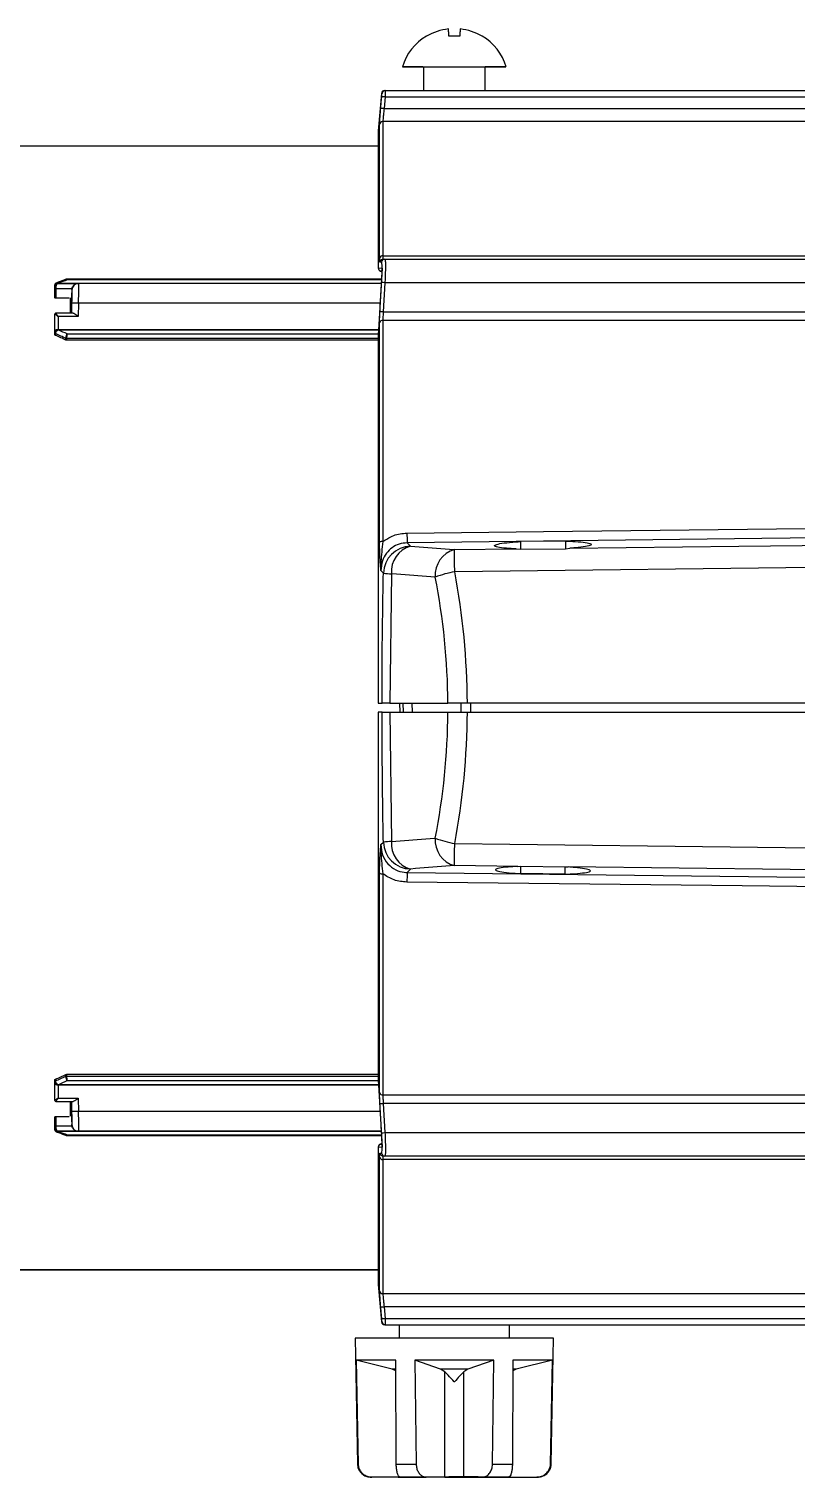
# Model space of a CAD drawing. Extents: x 8 to 113, y 1 to 87.
# Drawn here: x 71.72 to 75.2, y 33.33 to 39.9 of the extents above; entities that cross this region are included whole.
import ezdxf

# ---------------------------------------------------------------- set-up
doc = ezdxf.new("R2010")
doc.units = 0
doc.header["$MEASUREMENT"] = 0
doc.layers.add('OBJECT', color=7, linetype='CONTINUOUS')

msp = doc.modelspace()

# ---------------------------------------------------------------- linework, layer by layer
at = {"layer": 'OBJECT'}
for p, q in [((73.5129, 39.7247), (73.5129, 39.6177)), ((73.7939, 39.6177), (73.7939, 39.7247)), ((73.34, 39.6177), (77.7649, 39.6177)), ((73.3224, 39.6041), (73.3075, 39.434)), ((73.339, 39.5885), (73.3344, 39.5356)), ((73.339, 39.5885), (77.6377, 39.5885)), ((73.3344, 39.5356), (77.548, 39.5356)), ((73.3074, 39.4327), (73.3074, 38.8287)), ((73.3075, 39.434), (73.3075, 38.8297)), ((73.314, 38.8574), (73.314, 39.4628)), ((73.329, 39.4763), (73.329, 38.8677)), ((77.548, 39.4763), (73.329, 39.4763)), ((70.7354, 39.3671), (73.3074, 39.3671)), ((73.329, 38.8677), (77.248, 38.8677)), ((73.3307, 38.8527), (73.3381, 38.8527)), ((73.3381, 38.8527), (77.393, 38.8527)), ((73.3224, 38.7622), (71.8938, 38.7622)), ((73.3253, 38.8121), (73.3088, 38.5296)), ((73.3089, 38.8126), (73.3253, 38.8121)), ((73.3169, 38.7983), (73.3243, 38.7946)), ((73.3245, 38.7981), (73.3169, 38.7983)), ((71.8395, 38.7359), (71.8395, 38.7353)), ((71.8395, 38.7275), (71.8395, 38.7353)), ((71.8395, 38.7211), (71.8395, 38.7275)), ((71.8395, 38.6784), (71.8395, 38.7211)), ((71.8445, 38.7276), (71.8445, 38.7179)), ((71.9166, 38.7179), (71.8445, 38.7179)), ((71.8445, 38.7179), (71.8445, 38.675)), ((71.8545, 38.7425), (71.9452, 38.7425)), ((71.8547, 38.7435), (71.8571, 38.7437)), ((71.8571, 38.7425), (71.8571, 38.7437)), ((71.8571, 38.7437), (73.3213, 38.7437)), ((73.3222, 38.7585), (71.8955, 38.7585)), ((71.9161, 38.7133), (71.9115, 38.6125)), ((71.9174, 38.7133), (71.9161, 38.7133)), ((71.946, 38.7426), (71.9445, 38.7425)), ((71.9474, 38.7426), (71.946, 38.7426)), ((73.3212, 38.7426), (71.9474, 38.7426)), ((73.3383, 38.7456), (73.3306, 38.6132)), ((77.397, 38.7456), (73.3383, 38.7456)), ((71.9046, 38.675), (71.8445, 38.675)), ((71.9162, 38.6077), (71.9174, 38.6534)), ((71.9474, 38.6527), (71.9459, 38.5927)), ((73.316, 38.6527), (71.9474, 38.6527)), ((71.8395, 38.5258), (71.8395, 38.6027)), ((71.9204, 38.6077), (71.8445, 38.6077)), ((71.9459, 38.5927), (71.8545, 38.5927)), ((71.8545, 38.5927), (71.8545, 38.5334)), ((73.314, 37.5676), (73.314, 38.5651)), ((73.329, 38.574), (73.329, 37.5714)), ((77.248, 38.574), (73.329, 38.574)), ((73.3306, 38.6132), (77.248, 38.6132)), ((71.8395, 38.5169), (71.8395, 38.5258)), ((71.8395, 38.5169), (71.8395, 38.5175)), ((71.8395, 38.5098), (71.8395, 38.5169)), ((71.842, 38.5142), (71.842, 38.5139)), ((71.842, 38.5139), (71.842, 38.5066)), ((71.8526, 38.5334), (71.8545, 38.5334)), ((71.8545, 38.5334), (71.8571, 38.5334)), ((71.8571, 38.5301), (71.8547, 38.5303)), ((71.8571, 38.5334), (71.8571, 38.5301)), ((71.8571, 38.5334), (73.3091, 38.5334)), ((73.3089, 38.5301), (71.8571, 38.5301)), ((71.8955, 38.5134), (73.3081, 38.5134)), ((71.8903, 38.4933), (71.8903, 38.4934)), ((71.8903, 38.4856), (71.8903, 38.4933)), ((71.8928, 38.4929), (71.8928, 38.4928)), ((73.3076, 38.4929), (71.8928, 38.4929)), ((71.8928, 38.4928), (71.8928, 38.485)), ((73.3097, 38.485), (71.8928, 38.485)), ((73.3074, 38.4843), (73.3074, 36.8379)), ((73.3075, 38.4851), (73.3075, 36.8377)), ((73.4391, 37.5656), (73.4544, 37.5497)), ((73.6537, 37.5346), (73.9347, 37.5379)), ((73.9347, 37.5379), (73.9544, 37.5365)), ((74.158, 37.5735), (73.9541, 37.5711)), ((73.9541, 37.5711), (73.9544, 37.5365)), ((73.9544, 37.5365), (74.1577, 37.5388)), ((74.158, 37.5735), (74.1577, 37.5388)), ((74.1577, 37.5388), (74.1784, 37.5407)), ((73.3313, 37.4275), (73.3202, 37.4392)), ((73.3675, 37.4252), (73.3612, 36.8377)), ((73.3074, 36.7978), (73.3074, 35.1512)), ((73.3075, 36.8377), (73.3251, 36.8377)), ((73.3075, 36.7977), (73.3075, 35.1503)), ((73.3251, 36.7977), (73.3075, 36.7977)), ((73.3612, 36.8377), (73.6244, 36.8377)), ((73.3612, 36.7977), (73.3675, 36.2102)), ((73.3612, 36.7977), (73.6244, 36.7977)), ((73.408, 36.7977), (73.4064, 36.8377)), ((73.4224, 36.7977), (73.421, 36.8377)), ((73.463, 36.7977), (73.4621, 36.8377)), ((73.6852, 36.7977), (73.6843, 36.8377)), ((78.3967, 36.8377), (73.7128, 36.8377)), ((73.7128, 36.7977), (78.3967, 36.7977)), ((73.7281, 36.7977), (73.7281, 36.8377)), ((73.3202, 36.1963), (73.3313, 36.2079)), ((73.314, 35.0703), (73.314, 36.0678)), ((73.4544, 36.0857), (73.4391, 36.0698)), ((73.9421, 36.0975), (73.6537, 36.1009)), ((73.9421, 36.0975), (73.9554, 36.0983)), ((73.9551, 36.0646), (73.9554, 36.0983)), ((73.9554, 36.0983), (74.1567, 36.096)), ((74.1567, 36.096), (74.171, 36.0948)), ((74.157, 36.0623), (74.1567, 36.096)), ((73.329, 36.064), (73.329, 35.0614)), ((74.157, 36.0623), (73.9551, 36.0646)), ((71.8903, 35.1455), (71.8903, 35.1532)), ((71.8928, 35.1537), (71.8928, 35.146)), ((73.3074, 35.1537), (71.8928, 35.1537)), ((71.8395, 35.1218), (71.8395, 35.1289)), ((71.8395, 35.1213), (71.8395, 35.1218)), ((71.8395, 35.1129), (71.8395, 35.1218)), ((71.8395, 35.036), (71.8395, 35.1129)), ((71.842, 35.1321), (71.842, 35.1249)), ((71.842, 35.1249), (71.842, 35.1245)), ((71.8545, 35.1054), (71.8526, 35.1054)), ((71.8545, 35.1054), (71.8545, 35.0461)), ((71.8571, 35.1053), (71.8545, 35.1054)), ((71.8547, 35.1085), (71.8571, 35.1087)), ((71.8571, 35.1053), (71.8571, 35.1087)), ((71.8571, 35.1087), (73.3087, 35.1087)), ((73.3089, 35.1053), (71.8571, 35.1053)), ((71.8903, 35.1454), (71.8903, 35.1455)), ((71.8928, 35.146), (71.8928, 35.1459)), ((71.8928, 35.1459), (73.3076, 35.1459)), ((73.308, 35.1254), (71.8955, 35.1254)), ((73.3088, 35.1058), (73.3253, 34.8233)), ((71.8445, 35.031), (71.9203, 35.031)), ((71.8545, 35.0461), (71.9459, 35.0461)), ((71.9115, 35.0258), (71.9161, 34.9251)), ((71.9174, 34.9853), (71.9162, 35.031)), ((71.9459, 35.0461), (71.9474, 34.9861)), ((73.329, 35.0614), (77.248, 35.0614)), ((77.248, 35.0222), (73.3306, 35.0222)), ((73.3306, 35.0222), (73.3383, 34.8898)), ((71.8395, 34.9173), (71.8395, 34.9599)), ((71.8445, 34.9634), (71.8445, 34.9205)), ((71.8445, 34.9634), (71.9046, 34.9634)), ((73.3158, 34.9861), (71.9474, 34.9861)), ((71.8395, 34.9109), (71.8395, 34.9173)), ((71.8395, 34.9108), (71.8395, 34.9109)), ((71.8395, 34.9029), (71.8395, 34.9108)), ((71.8395, 34.9029), (71.8395, 34.9024)), ((71.8395, 34.9022), (71.8395, 34.9024)), ((71.8445, 34.9205), (71.8445, 34.9109)), ((71.8445, 34.9205), (71.9166, 34.9205)), ((71.8526, 34.8959), (71.8545, 34.8958)), ((71.9459, 34.8959), (71.8545, 34.8959)), ((71.8545, 34.8959), (71.8545, 34.8958)), ((71.8545, 34.8958), (71.8571, 34.8958)), ((71.8571, 34.8945), (71.8547, 34.8947)), ((71.8571, 34.8958), (71.8571, 34.8945)), ((71.8571, 34.8958), (73.3211, 34.8958)), ((73.3211, 34.8945), (71.8571, 34.8945)), ((71.9161, 34.9251), (71.9174, 34.9252)), ((71.9474, 34.8959), (71.9459, 34.8959)), ((73.3211, 34.8959), (71.9474, 34.8959)), ((73.3383, 34.8898), (77.397, 34.8898)), ((71.8938, 34.8761), (73.3222, 34.8761)), ((71.8955, 34.8798), (73.322, 34.8798)), ((73.3253, 34.8233), (73.3089, 34.8229)), ((73.3243, 34.8408), (73.3169, 34.8372)), ((73.3074, 34.8068), (73.3074, 34.2027)), ((73.3075, 34.8058), (73.3075, 34.2014)), ((73.314, 34.1726), (73.314, 34.7781)), ((77.248, 34.7677), (73.329, 34.7677)), ((73.329, 34.7677), (73.329, 34.1592)), ((73.3381, 34.7827), (73.3307, 34.7827)), ((77.393, 34.7827), (73.3381, 34.7827)), ((73.3074, 34.2673), (70.7354, 34.2673)), ((70.7354, 34.2672), (73.3074, 34.2672)), ((73.3075, 34.2014), (73.3224, 34.0313)), ((73.329, 34.1592), (77.548, 34.1592)), ((77.548, 34.0999), (73.3344, 34.0999)), ((73.3344, 34.0999), (73.339, 34.0469)), ((73.339, 34.0469), (77.6377, 34.0469)), ((73.34, 34.0177), (77.7649, 34.0177)), ((73.4034, 34.0173), (73.4034, 33.9573)), ((73.5284, 34.0177), (73.5284, 34.0173)), ((73.7784, 34.0173), (73.7784, 34.0177)), ((73.9034, 33.9573), (73.9034, 34.0173)), ((73.2034, 33.9573), (73.2133, 33.3862)), ((74.0934, 33.3862), (74.1034, 33.9573)), ((73.2079, 33.8573), (73.2164, 33.3862)), ((73.3719, 33.8164), (73.2079, 33.8573)), ((73.3898, 33.3863), (73.3873, 33.8573)), ((73.4739, 33.8573), (73.48, 33.3863)), ((73.5913, 33.8165), (73.4739, 33.8573)), ((73.8328, 33.8573), (73.7154, 33.8165)), ((73.8267, 33.3863), (73.8328, 33.8573)), ((73.9194, 33.8573), (73.917, 33.3863)), ((74.0988, 33.8573), (73.9194, 33.8573)), ((74.0988, 33.8573), (73.9349, 33.8164)), ((74.0903, 33.3862), (74.0988, 33.8573)), ((73.3876, 33.8094), (73.3719, 33.8164)), ((73.6102, 33.8047), (73.5913, 33.8165)), ((73.6102, 33.3273), (73.6102, 33.8047)), ((73.7154, 33.8165), (73.6965, 33.8047)), ((73.6965, 33.3273), (73.6965, 33.8047)), ((73.9349, 33.8164), (73.9192, 33.8094)), ((73.3983, 33.3273), (73.2794, 33.3273)), ((73.3983, 33.3272), (73.2794, 33.3272)), ((73.4414, 33.3273), (73.4077, 33.3273)), ((73.4414, 33.3272), (73.4077, 33.3272)), ((73.4414, 33.3272), (73.4414, 33.3272)), ((73.6102, 33.3273), (73.5251, 33.3273)), ((73.6102, 33.3272), (73.5251, 33.3272)), ((73.5484, 33.3273), (73.5484, 33.3273)), ((73.6965, 33.3273), (73.7816, 33.3273)), ((73.6965, 33.3272), (73.7816, 33.3272)), ((73.7584, 33.3273), (73.7584, 33.3273)), ((73.8653, 33.3273), (73.8991, 33.3273)), ((73.8653, 33.3272), (73.8991, 33.3272)), ((73.8653, 33.3272), (73.8653, 33.3272)), ((73.9085, 33.3273), (74.0273, 33.3273)), ((73.9085, 33.3272), (74.0273, 33.3272))]:
    msp.add_line(p, q, dxfattribs=at)
at = {"layer": 'OBJECT', "flags": 128}
for points in [[(73.629, 39.8638), (73.6286, 39.8702), (73.6281, 39.876), (73.6278, 39.8811), (73.6274, 39.8856), (73.6271, 39.8894), (73.6269, 39.8925), (73.6267, 39.895), (73.6266, 39.8968)], [(73.6802, 39.8968), (73.68, 39.895), (73.6798, 39.8925), (73.6796, 39.8894), (73.6793, 39.8856), (73.679, 39.8811), (73.6786, 39.876), (73.6782, 39.8702), (73.6777, 39.8638)], [(73.4174, 39.7247), (73.4248, 39.7247), (73.4466, 39.7247), (73.4813, 39.7247), (73.5269, 39.7247), (73.5804, 39.7247), (73.6386, 39.7247), (73.6976, 39.7247), (73.7539, 39.7247), (73.8038, 39.7247), (73.8443, 39.7247), (73.8728, 39.7247), (73.8875, 39.7247), (73.8875, 39.7247), (73.8728, 39.7247), (73.8443, 39.7247), (73.8038, 39.7246), (73.7939, 39.7246)], [(73.5105, 39.7246), (73.4813, 39.7247), (73.4466, 39.7247), (73.4248, 39.7247), (73.4174, 39.7247)], [(73.5129, 39.7247), (73.5134, 39.7247), (73.5247, 39.7247), (73.55, 39.7247), (73.5865, 39.7247), (73.6302, 39.7247), (73.6765, 39.7247), (73.7202, 39.7247), (73.7567, 39.7247), (73.782, 39.7247), (73.7934, 39.7247), (73.7939, 39.7247)], [(73.5284, 39.7247), (73.5359, 39.7247), (73.5576, 39.7247), (73.5909, 39.7247), (73.6317, 39.7247), (73.6751, 39.7247), (73.7159, 39.7247), (73.7491, 39.7247), (73.7708, 39.7247), (73.7784, 39.7247), (73.7784, 39.7247)], [(73.3195, 39.5365), (73.322, 39.5663), (73.324, 39.5894)], [(71.8445, 38.7179), (71.8435, 38.718), (71.8426, 38.7182), (71.8417, 38.7184), (71.841, 38.7188), (71.8404, 38.7193), (71.8399, 38.7199), (71.8396, 38.7205), (71.8395, 38.7211)], [(71.8545, 38.5334), (71.8545, 38.5329), (71.8546, 38.5325), (71.8546, 38.5321), (71.8546, 38.5317), (71.8546, 38.5313), (71.8547, 38.531), (71.8547, 38.5306), (71.8547, 38.5303)], [(73.4384, 37.6092), (73.5624, 37.6107), (74.0583, 37.6164), (76.0422, 37.6392), (77.548, 37.6565)], [(77.5487, 37.6139), (76.3399, 37.5997), (75.0489, 37.5845), (73.4391, 37.5656)], [(74.1784, 37.5407), (74.9447, 37.5496), (76.2357, 37.5646), (77.4207, 37.5784)], [(73.4544, 37.5497), (73.6309, 37.5363), (73.6537, 37.5346)], [(78.3967, 37.4916), (78.1633, 37.4888), (77.1634, 37.4767), (73.6552, 37.4342)], [(73.5668, 37.4101), (73.3902, 37.4235), (73.3675, 37.4252)], [(73.3675, 36.2102), (73.544, 36.2236), (73.5668, 36.2254)], [(73.6552, 36.2013), (73.9051, 36.1982), (74.9051, 36.1861), (78.3967, 36.1438)], [(73.4391, 36.0698), (74.7301, 36.0547), (76.021, 36.0395), (77.5487, 36.0215)], [(73.6537, 36.1009), (73.4772, 36.0874), (73.4544, 36.0857)], [(77.4274, 36.0569), (76.9736, 36.0622), (75.6826, 36.0772), (74.171, 36.0948)], [(77.548, 35.979), (77.4406, 35.9802), (76.9446, 35.9859), (74.9608, 36.0087), (73.4384, 36.0262)], [(71.8545, 35.1054), (71.8545, 35.1058), (71.8546, 35.1062), (71.8546, 35.1066), (71.8546, 35.107), (71.8546, 35.1074), (71.8547, 35.1078), (71.8547, 35.1082), (71.8547, 35.1085)], [(71.8395, 34.9173), (71.8396, 34.9179), (71.8399, 34.9185), (71.8404, 34.9191), (71.841, 34.9196), (71.8417, 34.92), (71.8426, 34.9203), (71.8435, 34.9205), (71.8445, 34.9205)], [(73.324, 34.046), (73.3214, 34.0759), (73.3195, 34.099)], [(73.4034, 34.0173), (73.4063, 34.0173), (73.4226, 34.0173)], [(73.4226, 34.0173), (73.4524, 34.0173), (73.4938, 34.0173), (73.5445, 34.0173), (73.6015, 34.0173), (73.6616, 34.0173), (73.7211, 34.0173), (73.7767, 34.0173), (73.8252, 34.0173), (73.8637, 34.0173), (73.8899, 34.0173), (73.9024, 34.0173), (73.9034, 34.0173)], [(74.1034, 33.9573), (74.1016, 33.9573), (74.0872, 33.9573), (74.0588, 33.9573), (74.0174, 33.9573), (73.9643, 33.9573), (73.9013, 33.9573), (73.8302, 33.9573), (73.7535, 33.9573), (73.6736, 33.9573), (73.593, 33.9573), (73.5143, 33.9573), (73.4401, 33.9573), (73.3728, 33.9573), (73.3145, 33.9573), (73.2671, 33.9573), (73.2321, 33.9573), (73.2106, 33.9573), (73.2034, 33.9573), (73.2034, 33.9573)], [(73.3873, 33.8573), (73.3517, 33.8573), (73.3192, 33.8573), (73.2903, 33.8573), (73.2652, 33.8573), (73.2442, 33.8573), (73.2275, 33.8573), (73.2154, 33.8573), (73.2079, 33.8573)], [(73.8328, 33.8573), (73.7896, 33.8573), (73.745, 33.8573), (73.6994, 33.8573), (73.6534, 33.8573), (73.6073, 33.8573), (73.5617, 33.8573), (73.5171, 33.8573), (73.4739, 33.8573)], [(73.3839, 33.8164), (73.383, 33.8164), (73.377, 33.8164), (73.3719, 33.8164)], [(73.7154, 33.8165), (73.7001, 33.8165), (73.6846, 33.8165), (73.669, 33.8165), (73.6534, 33.8165), (73.6377, 33.8165), (73.6222, 33.8165), (73.6067, 33.8165), (73.5913, 33.8165)], [(73.9349, 33.8164), (73.9297, 33.8164), (73.9237, 33.8164), (73.9233, 33.8164)], [(73.2133, 33.3862), (73.2133, 33.3862), (73.2135, 33.3862), (73.2141, 33.3862), (73.2151, 33.3862), (73.2164, 33.3862)], [(73.3898, 33.3863), (73.4003, 33.3863), (73.4111, 33.3863), (73.4221, 33.3863), (73.4334, 33.3863), (73.4448, 33.3863), (73.4564, 33.3863), (73.4681, 33.3863), (73.48, 33.3863)], [(73.8267, 33.3863), (73.8386, 33.3863), (73.8504, 33.3863), (73.862, 33.3863), (73.8734, 33.3863), (73.8846, 33.3863), (73.8956, 33.3863), (73.9064, 33.3863), (73.917, 33.3863)], [(74.0903, 33.3862), (74.0917, 33.3862), (74.0926, 33.3862), (74.0932, 33.3862), (74.0934, 33.3862), (74.0934, 33.3862)], [(73.2733, 33.3273), (73.2733, 33.3273), (73.2737, 33.3273), (73.2749, 33.3272), (73.2768, 33.3272), (73.2794, 33.3272)], [(73.3983, 33.3273), (73.4096, 33.3273), (73.4198, 33.3273), (73.4287, 33.3273), (73.4357, 33.3273), (73.4406, 33.3273), (73.4433, 33.3273), (73.4436, 33.3273), (73.4414, 33.3273)], [(73.4414, 33.3272), (73.4436, 33.3272), (73.4433, 33.3272), (73.4406, 33.3272), (73.4357, 33.3272), (73.4287, 33.3272), (73.4198, 33.3272), (73.4096, 33.3272), (73.3983, 33.3272)], [(73.5251, 33.3273), (73.5092, 33.3273), (73.4936, 33.3273), (73.4783, 33.3273), (73.4634, 33.3273), (73.4488, 33.3273), (73.4346, 33.3273), (73.4209, 33.3273), (73.4077, 33.3273)], [(73.4077, 33.3272), (73.4209, 33.3272), (73.4346, 33.3272), (73.4488, 33.3272), (73.4634, 33.3272), (73.4783, 33.3272), (73.4936, 33.3272), (73.5092, 33.3272), (73.5251, 33.3272)], [(73.6102, 33.3273), (73.6194, 33.3273), (73.6299, 33.3273), (73.6414, 33.3273), (73.6534, 33.3273), (73.6653, 33.3273), (73.6768, 33.3273), (73.6874, 33.3273), (73.6965, 33.3273)], [(73.6965, 33.3272), (73.6874, 33.3272), (73.6768, 33.3272), (73.6653, 33.3272), (73.6534, 33.3272), (73.6414, 33.3272), (73.6299, 33.3272), (73.6194, 33.3272), (73.6102, 33.3272)], [(73.8991, 33.3273), (73.8858, 33.3273), (73.8721, 33.3273), (73.858, 33.3273), (73.8434, 33.3273), (73.8284, 33.3273), (73.8131, 33.3273), (73.7975, 33.3273), (73.7816, 33.3273)], [(73.7816, 33.3272), (73.7975, 33.3272), (73.8131, 33.3272), (73.8284, 33.3272), (73.8434, 33.3272), (73.858, 33.3272), (73.8721, 33.3272), (73.8858, 33.3272), (73.8991, 33.3272)], [(73.8653, 33.3273), (73.8632, 33.3273), (73.8635, 33.3273), (73.8661, 33.3273), (73.871, 33.3273), (73.8781, 33.3273), (73.8869, 33.3273), (73.8972, 33.3273), (73.9085, 33.3273)], [(73.9085, 33.3272), (73.8972, 33.3272), (73.8869, 33.3272), (73.8781, 33.3272), (73.871, 33.3272), (73.8661, 33.3272), (73.8635, 33.3272), (73.8632, 33.3272), (73.8653, 33.3272)], [(74.0273, 33.3272), (74.03, 33.3272), (74.0319, 33.3272), (74.033, 33.3273), (74.0334, 33.3273), (74.0334, 33.3273)]]:
    msp.add_lwpolyline(points, dxfattribs=at)
at = {"layer": 'OBJECT'}
for centre, radius, start, end in [((73.6533, 39.6513), 0.2469, 96.21702, 120.60321), ((73.6534, 39.6513), 0.2469, 59.39644, 83.78334), ((73.6534, 39.653), 0.2466, 120.85713, 163.11575), ((73.0812, 39.518), 0.5647, 37.76, 37.88261), ((73.6534, 39.5556), 0.3092, 85.48828, 94.51172), ((74.033, 39.6673), 0.321, 142.04886, 142.26459), ((73.6534, 39.653), 0.2466, 16.88425, 59.14287), ((73.3373, 39.6027), 0.015, 90, 174.25644), ((73.34, 39.6027), 0.015, 90.00097, 175.05984), ((73.3226, 39.4413), 0.1481, 83.66058, 89.45342), ((73.318, 39.3882), 0.1483, 83.66625, 89.45336), ((73.3224, 39.4327), 0.015, 175, 180), ((73.3289, 39.4614), 0.0149, 89.56409, 174.44786), ((73.3276, 38.8538), 0.014, 84.21046, 165.34613), ((73.3307, 38.8377), 0.015, 90.04326, 176.32778), ((73.3382, 38.8377), 0.015, 90.04775, 176.44455), ((73.3239, 38.8116), 0.015, 176.19334, 242.5838), ((71.8433, 37.6173), 1.1102, 89.93487, 90.19287), ((71.8547, 38.7408), 0.0044, 133.30223, 144.62113), ((71.8533, 38.7372), 0.00614, 95.11852, 99.89718), ((71.8489, 38.7438), 0.00584, 347.93944, 357.89282), ((71.9474, 38.7126), 0.03, 92.66587, 178.59508), ((73.3202, 38.4985), 0.2478, 85.81894, 89.278), ((71.7683, 31.6931), 6.962, 88.5259, 88.77271), ((71.8445, 38.6027), 0.005, 90.00163, 180.00509), ((73.3271, 38.5602), 0.0139, 82.07833, 159.42282), ((73.3131, 38.3654), 0.2484, 85.95717, 89.40699), ((71.8433, 38.5178), 0.00379, 185.18229, 250.19611), ((71.8431, 38.5173), 0.00354, 185.40373, 253.11999), ((71.8391, 38.5201), 0.0156, 36.02571, 39.455), ((71.8525, 38.5219), 0.00847, 88.7148, 92.14628), ((71.8929, 38.4996), 0.00672, 247.6376, 269.51754), ((71.8928, 38.4995), 0.00666, 248.27695, 270.28733), ((76.842, 37.6426), 3.4038, 180.56135, 181.29568), ((73.3259, 37.5522), 0.0194, 80.95154, 127.69502), ((73.4569, 37.4241), 0.1256, 91.12954, 178.45803), ((73.4872, 37.4342), 0.1201, 105.85118, 184.28705), ((73.6865, 37.419), 0.1201, 105.85118, 184.28705), ((60.9261, 37.3037), 12.7297, 0.5872, 1.03914), ((73.3745, 37.8209), 0.3957, 263.73646, 268.98069), ((73.7462, 36.9266), 0.5157, 100.16612, 110.35886), ((70.5544, 36.8177), 3.07, 0.37327, 11.12472), ((70.5544, 36.8177), 3.07, 348.87528, 359.62673), ((73.3745, 35.8142), 0.396, 91.02136, 96.26148), ((73.4569, 36.2113), 0.1256, 181.54191, 268.87051), ((73.4872, 36.2012), 0.1201, 175.71265, 254.14911), ((73.6865, 36.2164), 0.1201, 175.71296, 254.14881), ((73.7462, 36.7089), 0.5157, 249.64144, 259.83359), ((60.9269, 36.3317), 12.7289, 358.96085, 359.41281), ((73.3259, 36.0832), 0.0194, 232.30348, 279.05207), ((76.8423, 35.9929), 3.4041, 178.70436, 179.43863), ((71.8431, 35.1215), 0.00355, 106.96023, 174.64512), ((71.8433, 35.1209), 0.0038, 109.87885, 174.85347), ((71.8389, 35.1188), 0.0158, 320.62694, 324.00274), ((71.8525, 35.1159), 0.00759, 267.68678, 271.51838), ((71.8928, 35.1393), 0.00664, 89.68492, 111.78974), ((71.8929, 35.1392), 0.00671, 90.48615, 112.39747), ((71.8445, 35.036), 0.005, 179.99822, 269.99506), ((73.3271, 35.0752), 0.0139, 200.57718, 277.92167), ((73.313, 35.2715), 0.2499, 270.60338, 274.03246), ((72.1097, 28.1127), 6.8753, 91.35345, 91.60339), ((71.8433, 33.8022), 1.1087, 89.93805, 90.19642), ((71.8547, 34.8975), 0.00444, 215.35827, 226.59136), ((71.8533, 34.9012), 0.00629, 260.15863, 264.82567), ((71.852, 34.8949), 0.0027, 357.31001, 20.64482), ((71.9474, 34.9259), 0.03, 181.40633, 269.98822), ((73.3202, 35.1376), 0.2484, 270.72546, 274.17535), ((73.3239, 34.8239), 0.015, 117.41561, 183.80624), ((73.3276, 34.7816), 0.014, 194.65355, 275.78835), ((73.3307, 34.7977), 0.015, 183.67433, 269.95404), ((73.3382, 34.7977), 0.015, 183.55637, 269.95013), ((73.3224, 34.2027), 0.015, 180, 185), ((73.3289, 34.1741), 0.0149, 185.55238, 270.43319), ((73.318, 34.2473), 0.1483, 270.54722, 276.33206), ((73.3373, 34.0327), 0.015, 185.52986, 270), ((73.3226, 34.1945), 0.1485, 270.5523, 276.33146), ((73.34, 34.0327), 0.015, 184.94103, 269.99755), ((73.2787, 31.9385), 1.3888, 89.96778, 90.21952), ((73.7004, -70.4857), 103.8131, 89.945942, 90.105996), ((73.69, -45.0217), 78.3491, 89.950004, 90.102268), ((74.0281, 31.9378), 1.3895, 89.78054, 90.03216)]:
    msp.add_arc(centre, radius, start, end, dxfattribs=at)
for centre, major_axis, ratio, start_param, end_param in [((71.8545, 38.7275), (0.0106, -0.0106), 0.999236, 2.355573, 3.92637), ((71.8545, 38.7275), (0, 0.015), 0.666666, 6.281121, 7.851918), ((71.5967, 36.8172), (4.3755, 2.09), 0.343759, 1.340609, 1.349279), ((71.946, 38.7125), (0.0212, 0.0217), 0.979497, 2.155606, 2.310496), ((71.9159, 38.6533), (0.0015, 0.06), 0.024649, 4.714145, 6.284942), ((71.9459, 38.6526), (0.0015, 0.09), 0.016438, 4.713807, 6.284603), ((71.8224, 36.8172), (0.0631, 2.55), 0.024649, 5.491422, 5.53074), ((71.8545, 38.5927), (0.015, -0.01), 0.000794, 1.571326, 3.142122), ((71.8545, 38.5927), (-0.01, 0.015), 0.000529, 4.713183, 6.283979), ((71.5892, 36.808), (4.3767, -2.0752), 0.342495, 1.663828, 1.674739), ((71.5667, 36.8172), (4.3596, -2.0671), 0.342495, 1.658454, 1.669415), ((71.5967, 36.8172), (4.3755, -2.09), 0.343759, 1.666115, 1.674785), ((70.6428, 36.8177), (0, 3.195), 0.960876, 4.718649, 4.906552), ((70.6428, 36.8177), (0, 3.195), 0.960876, 4.518226, 4.706129), ((71.5667, 36.8172), (4.3598, 2.0702), 0.341503, 4.614, 4.624961), ((71.5892, 36.8264), (4.3769, 2.0783), 0.341503, 4.608675, 4.619587), ((71.5967, 36.8172), (4.3756, 2.0931), 0.342761, 4.608634, 4.617304), ((71.8545, 35.046), (0.015, 0.01), 0.000794, 1.570267, 3.141063), ((71.8545, 35.046), (0.01, 0.015), 0.000529, 1.570002, 3.140799), ((71.8224, 36.8172), (-0.0631, 2.55), 0.024657, 3.898521, 3.936407), ((71.9159, 34.9852), (-0.0015, 0.06), 0.024706, 3.14213, 4.712926), ((71.9459, 34.9859), (-0.0015, 0.09), 0.016476, 3.142468, 4.713265), ((71.8545, 34.9109), (0.0106, -0.0106), 0.999236, 3.92637, 5.497166), ((71.8545, 34.9109), (0, 0.015), 0.666666, 1.568732, 3.139529), ((71.5967, 36.8172), (4.3756, -2.0931), 0.342761, 4.933672, 4.942342), ((71.946, 34.9259), (0.0222, -0.0206), 0.979449, 3.9263, 4.081189)]:
    msp.add_ellipse(centre, major_axis=major_axis, ratio=ratio, start_param=start_param, end_param=end_param, dxfattribs=at)
for points, knots in [([(73.34, 39.6177), (73.34, 39.6174), (73.34, 39.6167), (73.3399, 39.6116), (73.3396, 39.604), (73.3393, 39.5958), (73.339, 39.5905), (73.339, 39.5885)], [0, 0, 0, 0, 0.218059, 0.436117, 0.654231, 0.872517, 1, 1, 1, 1]), ([(73.3251, 39.604), (73.325, 39.604), (73.3243, 39.604), (73.3228, 39.604), (73.3231, 39.604), (73.3233, 39.604)], [0, 0, 0, 0, 0.071856, 0.359279, 1, 1, 1, 1]), ([(73.324, 39.5894), (73.3242, 39.5911), (73.3244, 39.5945), (73.3248, 39.5989), (73.325, 39.6022), (73.3251, 39.6038), (73.3251, 39.604), (73.3251, 39.604)], [0, 0, 0, 0, 0.219081, 0.438183, 0.656825, 0.874764, 1, 1, 1, 1]), ([(73.314, 39.4628), (73.3141, 39.4652), (73.3143, 39.4701), (73.3155, 39.4873), (73.3172, 39.5099), (73.3187, 39.5275), (73.3195, 39.5365)], [0, 0, 0, 0, 0.24726, 0.494506, 0.742148, 1, 1, 1, 1]), ([(73.3344, 39.5356), (73.3337, 39.5286), (73.3322, 39.5146), (73.3304, 39.4964), (73.3292, 39.4823), (73.3291, 39.4783), (73.329, 39.4763)], [0, 0, 0, 0, 0.249668, 0.499372, 0.748128, 1, 1, 1, 1]), ([(73.3075, 38.8297), (73.3075, 38.825), (73.3077, 38.8154), (73.3085, 38.8135), (73.3089, 38.8126)], [0, 0, 0, 0, 0.4877, 1, 1, 1, 1]), ([(73.3075, 38.8273), (73.3075, 38.8243), (73.3075, 38.8177), (73.308, 38.8129), (73.3086, 38.8089), (73.31, 38.805), (73.3127, 38.8012), (73.3158, 38.7985), (73.3184, 38.7978), (73.3193, 38.7975)], [0, 0, 0, 0, 0.24028, 0.530036, 0.670299, 0.77349, 0.854481, 0.949103, 1, 1, 1, 1]), ([(73.3157, 38.8387), (73.3153, 38.8395), (73.3143, 38.8411), (73.3141, 38.8517), (73.314, 38.8574)], [0, 0, 0, 0, 0.474046, 1, 1, 1, 1]), ([(73.3232, 38.8387), (73.3226, 38.8387), (73.3201, 38.8387), (73.3176, 38.8387), (73.3157, 38.8387)], [0, 0, 0, 0, 0.237767, 1, 1, 1, 1]), ([(73.3233, 38.7463), (73.3239, 38.7568), (73.325, 38.7779), (73.3257, 38.8057), (73.3255, 38.8266), (73.3245, 38.8372), (73.3236, 38.8383), (73.3232, 38.8387)], [0, 0, 0, 0, 0.2168, 0.433617, 0.650078, 0.866405, 1, 1, 1, 1]), ([(73.329, 38.8677), (73.3291, 38.8637), (73.3292, 38.8557), (73.3301, 38.8528), (73.3306, 38.8527), (73.3307, 38.8527)], [0, 0, 0, 0, 0.471916, 0.943784, 1, 1, 1, 1]), ([(73.3381, 38.8527), (73.3387, 38.8515), (73.3399, 38.8491), (73.3406, 38.8304), (73.3404, 38.8028), (73.3396, 38.7727), (73.3386, 38.7531), (73.3383, 38.7456)], [0, 0, 0, 0, 0.216872, 0.433758, 0.650331, 0.86677, 1, 1, 1, 1]), ([(71.8918, 38.7618), (71.8881, 38.7604), (71.8727, 38.7545), (71.8573, 38.7486), (71.8456, 38.7441)], [0, 0, 0, 0, 0.243564, 1, 1, 1, 1]), ([(71.8938, 38.7621), (71.8935, 38.7621), (71.8928, 38.7622), (71.8922, 38.7619), (71.8918, 38.7617)], [0, 0, 0, 0, 0.407287, 1, 1, 1, 1]), ([(71.8955, 38.7585), (71.8955, 38.7585), (71.8952, 38.759), (71.8943, 38.7604), (71.893, 38.7619), (71.8922, 38.7618), (71.8918, 38.7617)], [0, 0, 0, 0, 0.0179515, 0.2128729, 0.640098, 1, 1, 1, 1]), ([(71.8938, 38.762), (71.8939, 38.762), (71.8943, 38.762), (71.8949, 38.7605), (71.8953, 38.7591), (71.8955, 38.7585), (71.8955, 38.7585)], [0, 0, 0, 0, 0.29408, 0.765242, 0.980245, 1, 1, 1, 1]), ([(71.8511, 38.7433), (71.8493, 38.7433), (71.8458, 38.7433), (71.842, 38.7412), (71.84, 38.7386), (71.8397, 38.7366), (71.8395, 38.7359)], [0, 0, 0, 0, 0.303882, 0.585787, 0.849413, 1, 1, 1, 1]), ([(71.8457, 38.7441), (71.8456, 38.7441), (71.8442, 38.7438), (71.8421, 38.7421), (71.84, 38.7392), (71.8398, 38.737), (71.8397, 38.736)], [0, 0, 0, 0, 0.037395, 0.398012, 0.737026, 1, 1, 1, 1]), ([(71.8457, 38.744), (71.8464, 38.7443), (71.8481, 38.7449), (71.8503, 38.7443), (71.8517, 38.744)], [0, 0, 0, 0, 0.400963, 1, 1, 1, 1]), ([(71.8522, 38.7432), (71.8522, 38.7432), (71.8522, 38.7433), (71.8521, 38.7433), (71.8519, 38.7433), (71.8516, 38.7433), (71.8512, 38.7433), (71.8511, 38.7433)], [0, 0, 0, 0, 0.032647, 0.074772, 0.183229, 0.638254, 1, 1, 1, 1]), ([(71.8517, 38.744), (71.8519, 38.7439), (71.8522, 38.7437), (71.8526, 38.7435), (71.8527, 38.7434), (71.8527, 38.7433)], [0, 0, 0, 0, 0.5070186, 0.8253404, 1, 1, 1, 1]), ([(71.8526, 38.7423), (71.8526, 38.7423), (71.8525, 38.7424), (71.8524, 38.7425), (71.8523, 38.743), (71.8522, 38.7432)], [0, 0, 0, 0, 0.1241272, 0.4682484, 1, 1, 1, 1]), ([(71.8527, 38.7433), (71.8527, 38.743), (71.8527, 38.7426), (71.8527, 38.7424), (71.8526, 38.7424), (71.8526, 38.7423)], [0, 0, 0, 0, 0.533187, 0.872784, 1, 1, 1, 1]), ([(71.8527, 38.7433), (71.8527, 38.7433), (71.8534, 38.7434), (71.854, 38.7435), (71.8547, 38.7435)], [0, 0, 0, 0, 0.026958, 1, 1, 1, 1]), ([(71.9166, 38.7179), (71.9169, 38.7192), (71.9176, 38.7219), (71.9195, 38.7264), (71.9226, 38.7313), (71.9277, 38.7367), (71.9357, 38.7413), (71.9422, 38.7425), (71.9458, 38.7425), (71.9459, 38.7425)], [0, 0, 0, 0, 0.104981, 0.209853, 0.31864, 0.480987, 0.708301, 0.995274, 1, 1, 1, 1]), ([(73.3156, 38.6138), (73.3162, 38.6238), (73.3187, 38.6679), (73.3213, 38.7121), (73.3233, 38.7463)], [0, 0, 0, 0, 0.226063, 1, 1, 1, 1]), ([(71.8445, 38.675), (71.844, 38.675), (71.8428, 38.6751), (71.8413, 38.6757), (71.8402, 38.6766), (71.8396, 38.6775), (71.8395, 38.6782), (71.8395, 38.6784)], [0, 0, 0, 0, 0.214218, 0.428488, 0.642914, 0.857679, 1, 1, 1, 1]), ([(71.9459, 38.5927), (71.9458, 38.5927), (71.9422, 38.5953), (71.9357, 38.6001), (71.9277, 38.6051), (71.9228, 38.6075), (71.921, 38.6075), (71.9204, 38.6075)], [0, 0, 0, 0, 0.0062423, 0.3851647, 0.6853123, 0.8996725, 1, 1, 1, 1]), ([(73.314, 38.5651), (73.3141, 38.5723), (73.3143, 38.5869), (73.3152, 38.6047), (73.3156, 38.6138)], [0, 0, 0, 0, 0.4881139, 1, 1, 1, 1]), ([(73.3306, 38.6132), (73.3301, 38.6062), (73.3292, 38.5919), (73.3291, 38.5801), (73.329, 38.574)], [0, 0, 0, 0, 0.487924, 1, 1, 1, 1]), ([(71.8395, 38.5258), (71.8395, 38.5258), (71.8395, 38.5267), (71.8401, 38.5283), (71.8424, 38.5305), (71.8458, 38.5321), (71.8494, 38.5331), (71.8517, 38.5333), (71.8526, 38.5334)], [0, 0, 0, 0, 0.009325, 0.244798, 0.475573, 0.685018, 0.883336, 1, 1, 1, 1]), ([(71.8395, 38.5175), (71.8398, 38.5186), (71.8402, 38.5209), (71.8428, 38.5244), (71.8465, 38.5276), (71.8495, 38.5292), (71.8511, 38.53)], [0, 0, 0, 0, 0.242428, 0.484564, 0.734509, 1, 1, 1, 1]), ([(71.8511, 38.53), (71.8499, 38.5299), (71.8472, 38.5296), (71.8437, 38.5289), (71.8409, 38.5278), (71.8397, 38.5267), (71.8395, 38.526), (71.8395, 38.5258), (71.8395, 38.5258)], [0, 0, 0, 0, 0.174001, 0.393156, 0.630046, 0.892565, 0.989998, 1, 1, 1, 1]), ([(71.842, 38.5066), (71.8416, 38.5068), (71.8407, 38.5073), (71.8397, 38.5085), (71.8396, 38.5094), (71.8395, 38.5098)], [0, 0, 0, 0, 0.322144, 0.644351, 1, 1, 1, 1]), ([(71.8517, 38.5293), (71.8502, 38.5279), (71.8473, 38.5254), (71.8441, 38.5207), (71.8424, 38.5169), (71.8421, 38.5149), (71.842, 38.5142)], [0, 0, 0, 0, 0.303055, 0.584912, 0.848607, 1, 1, 1, 1]), ([(71.8511, 38.53), (71.8512, 38.53), (71.8514, 38.5301), (71.8517, 38.5302), (71.8519, 38.5302), (71.852, 38.5303), (71.8521, 38.5303), (71.8522, 38.5304), (71.8522, 38.5304), (71.8522, 38.5304), (71.8522, 38.5304)], [0, 0, 0, 0, 0.330558, 0.552375, 0.701626, 0.802932, 0.903968, 0.945335, 0.979382, 1, 1, 1, 1]), ([(71.8527, 38.5304), (71.8527, 38.5303), (71.8525, 38.5299), (71.852, 38.5296), (71.8517, 38.5293), (71.8517, 38.5293)], [0, 0, 0, 0, 0.264419, 0.86598, 1, 1, 1, 1]), ([(71.8522, 38.5304), (71.8523, 38.5309), (71.8524, 38.5317), (71.8525, 38.5327), (71.8526, 38.5332), (71.8526, 38.5334)], [0, 0, 0, 0, 0.531785, 0.875778, 1, 1, 1, 1]), ([(71.8526, 38.5334), (71.8526, 38.5332), (71.8527, 38.5327), (71.8527, 38.5317), (71.8527, 38.5309), (71.8527, 38.5304)], [0, 0, 0, 0, 0.127379, 0.466811, 1, 1, 1, 1]), ([(71.8547, 38.5303), (71.854, 38.5303), (71.8534, 38.5303), (71.8527, 38.5304), (71.8527, 38.5304)], [0, 0, 0, 0, 0.973034, 1, 1, 1, 1]), ([(71.8903, 38.4934), (71.8904, 38.4947), (71.8906, 38.4973), (71.8916, 38.5021), (71.893, 38.507), (71.8943, 38.5108), (71.8952, 38.5127), (71.8955, 38.5133), (71.8955, 38.5134)], [0, 0, 0, 0, 0.2202357, 0.4404121, 0.6623645, 0.8877075, 0.990528, 1, 1, 1, 1]), ([(71.8955, 38.5134), (71.8955, 38.5133), (71.8953, 38.5127), (71.8949, 38.5106), (71.8942, 38.5068), (71.8935, 38.5017), (71.893, 38.4968), (71.8929, 38.4942), (71.8928, 38.4929)], [0, 0, 0, 0, 0.009456, 0.11229, 0.337629, 0.559592, 0.779758, 1, 1, 1, 1]), ([(73.3088, 38.5296), (73.3084, 38.5216), (73.3077, 38.5053), (73.3075, 38.4919), (73.3075, 38.4851)], [0, 0, 0, 0, 0.494003, 1, 1, 1, 1]), ([(71.8928, 38.485), (71.8923, 38.4851), (71.8914, 38.4851), (71.8906, 38.4854), (71.8903, 38.4856)], [0, 0, 0, 0, 0.642088, 1, 1, 1, 1]), ([(73.329, 37.5714), (73.3405, 37.5791), (73.3686, 37.5979), (73.4078, 37.608), (73.4331, 37.609), (73.4384, 37.6092)], [0, 0, 0, 0, 0.355604, 0.866053, 1, 1, 1, 1]), ([(73.3202, 37.4392), (73.3202, 37.4393), (73.3191, 37.4518), (73.3171, 37.477), (73.3146, 37.5179), (73.3142, 37.552), (73.314, 37.5676)], [0, 0, 0, 0, 0.00268, 0.34979, 0.701238, 1, 1, 1, 1]), ([(73.329, 37.5714), (73.3271, 37.5555), (73.3214, 37.5058), (73.3186, 37.4668), (73.3202, 37.4393), (73.3202, 37.4392)], [0, 0, 0, 0, 0.319161, 0.99706, 1, 1, 1, 1]), ([(73.4391, 37.5656), (73.4269, 37.5644), (73.4024, 37.562), (73.3696, 37.5445), (73.3432, 37.5182), (73.3238, 37.4823), (73.3215, 37.4542), (73.3202, 37.4392)], [0, 0, 0, 0, 0.182195, 0.364245, 0.551043, 0.759195, 1, 1, 1, 1]), ([(73.9347, 37.5379), (73.9189, 37.5388), (73.8835, 37.5408), (73.8478, 37.5457), (73.8322, 37.552), (73.8422, 37.5586), (73.8764, 37.5649), (73.9186, 37.569), (73.9471, 37.5707), (73.9541, 37.5711)], [0, 0, 0, 0, 0.1323065, 0.2945263, 0.4572118, 0.6204257, 0.783854, 0.9470851, 1, 1, 1, 1]), ([(74.158, 37.5735), (74.1732, 37.5728), (74.2094, 37.5713), (74.2517, 37.567), (74.2769, 37.5612), (74.2771, 37.5546), (74.2523, 37.5481), (74.2147, 37.5434), (74.1866, 37.5413), (74.1784, 37.5407)], [0, 0, 0, 0, 0.117568, 0.279861, 0.442586, 0.605907, 0.769589, 0.933238, 1, 1, 1, 1]), ([(73.3251, 36.8377), (73.3253, 36.9211), (73.3259, 37.1177), (73.3293, 37.3143), (73.3313, 37.4275)], [0, 0, 0, 0, 0.423826, 1, 1, 1, 1]), ([(73.3612, 36.8377), (73.3518, 36.8377), (73.3329, 36.8377), (73.3277, 36.8377), (73.3251, 36.8377)], [0, 0, 0, 0, 0.5, 1, 1, 1, 1]), ([(73.3313, 36.2079), (73.3305, 36.251), (73.3267, 36.4476), (73.3258, 36.6442), (73.3251, 36.7977)], [0, 0, 0, 0, 0.219221, 1, 1, 1, 1]), ([(73.3251, 36.7977), (73.3277, 36.7977), (73.3329, 36.7977), (73.3518, 36.7977), (73.3612, 36.7977)], [0, 0, 0, 0, 0.5, 1, 1, 1, 1]), ([(73.7128, 36.8377), (73.6964, 36.8377), (73.666, 36.8377), (73.6378, 36.8377), (73.626, 36.8377), (73.6244, 36.8377)], [0, 0, 0, 0, 0.499401, 0.929163, 1, 1, 1, 1]), ([(73.6244, 36.7977), (73.6373, 36.7977), (73.6612, 36.7977), (73.6942, 36.7977), (73.7105, 36.7977), (73.7128, 36.7977)], [0, 0, 0, 0, 0.499397, 0.929176, 1, 1, 1, 1]), ([(73.314, 36.0678), (73.3142, 36.0835), (73.3146, 36.1172), (73.3171, 36.1582), (73.3191, 36.1834), (73.3202, 36.1962), (73.3202, 36.1963)], [0, 0, 0, 0, 0.298757, 0.643489, 0.997319, 1, 1, 1, 1]), ([(73.3202, 36.1963), (73.3202, 36.1962), (73.3186, 36.1687), (73.3214, 36.1296), (73.3271, 36.0799), (73.329, 36.064)], [0, 0, 0, 0, 0.00294, 0.680839, 1, 1, 1, 1]), ([(73.3202, 36.1963), (73.3216, 36.1806), (73.3244, 36.1491), (73.349, 36.1083), (73.3846, 36.0806), (73.4171, 36.0707), (73.4348, 36.07), (73.4391, 36.0698)], [0, 0, 0, 0, 0.251337, 0.503312, 0.735357, 0.935196, 1, 1, 1, 1]), ([(73.9421, 36.0975), (73.9264, 36.0967), (73.8912, 36.0948), (73.8543, 36.0901), (73.8367, 36.084), (73.844, 36.0775), (73.8755, 36.0713), (73.917, 36.067), (73.9465, 36.0652), (73.9551, 36.0646)], [0, 0, 0, 0, 0.128648, 0.288962, 0.449731, 0.611042, 0.772603, 0.934008, 1, 1, 1, 1]), ([(74.157, 36.0623), (74.1718, 36.063), (74.2071, 36.0645), (74.2484, 36.0687), (74.273, 36.0744), (74.273, 36.0809), (74.2484, 36.0873), (74.2103, 36.092), (74.1807, 36.0941), (74.171, 36.0948)], [0, 0, 0, 0, 0.115332, 0.275774, 0.436647, 0.598106, 0.75992, 0.921699, 1, 1, 1, 1]), ([(73.4384, 36.0262), (73.4183, 36.0281), (73.3785, 36.0319), (73.3454, 36.0534), (73.329, 36.064)], [0, 0, 0, 0, 0.505217, 1, 1, 1, 1]), ([(71.8903, 35.1532), (71.8908, 35.1534), (71.8916, 35.1537), (71.8925, 35.1537), (71.8928, 35.1537)], [0, 0, 0, 0, 0.642044, 1, 1, 1, 1]), ([(73.3075, 35.1503), (73.3075, 35.1437), (73.3077, 35.1304), (73.3084, 35.1141), (73.3088, 35.1058)], [0, 0, 0, 0, 0.491584, 1, 1, 1, 1]), ([(71.8395, 35.1289), (71.8396, 35.1293), (71.8397, 35.1302), (71.8406, 35.1313), (71.8415, 35.1319), (71.842, 35.1321)], [0, 0, 0, 0, 0.322914, 0.645809, 1, 1, 1, 1]), ([(71.8511, 35.1088), (71.8493, 35.1097), (71.8458, 35.1115), (71.842, 35.1153), (71.84, 35.1187), (71.8397, 35.1206), (71.8395, 35.1213)], [0, 0, 0, 0, 0.303873, 0.585785, 0.849404, 1, 1, 1, 1]), ([(71.8526, 35.1054), (71.8517, 35.1055), (71.8494, 35.1057), (71.8458, 35.1066), (71.8424, 35.1083), (71.8401, 35.1104), (71.8395, 35.1121), (71.8395, 35.1129), (71.8395, 35.1129)], [0, 0, 0, 0, 0.116665, 0.31498, 0.524432, 0.7552, 0.990669, 1, 1, 1, 1]), ([(71.8395, 35.1129), (71.8395, 35.1129), (71.8395, 35.1127), (71.8397, 35.1121), (71.8409, 35.111), (71.8437, 35.1099), (71.8472, 35.1091), (71.8499, 35.1089), (71.8511, 35.1088)], [0, 0, 0, 0, 0.009998, 0.107435, 0.369955, 0.606845, 0.825999, 1, 1, 1, 1]), ([(71.842, 35.1245), (71.8422, 35.1233), (71.8426, 35.121), (71.8448, 35.1169), (71.8478, 35.1129), (71.8503, 35.1107), (71.8517, 35.1095)], [0, 0, 0, 0, 0.242449, 0.484609, 0.73458, 1, 1, 1, 1]), ([(71.8522, 35.1083), (71.8522, 35.1084), (71.8522, 35.1084), (71.8521, 35.1084), (71.8519, 35.1085), (71.8516, 35.1086), (71.8512, 35.1087), (71.8511, 35.1088)], [0, 0, 0, 0, 0.032745, 0.074592, 0.183213, 0.638163, 1, 1, 1, 1]), ([(71.8517, 35.1095), (71.8519, 35.1093), (71.8522, 35.109), (71.8526, 35.1086), (71.8527, 35.1084), (71.8527, 35.1083)], [0, 0, 0, 0, 0.507155, 0.825453, 1, 1, 1, 1]), ([(71.8526, 35.1054), (71.8526, 35.1055), (71.8525, 35.106), (71.8524, 35.1071), (71.8523, 35.1079), (71.8522, 35.1083)], [0, 0, 0, 0, 0.124215, 0.468269, 1, 1, 1, 1]), ([(71.8527, 35.1083), (71.8527, 35.1079), (71.8527, 35.1071), (71.8527, 35.106), (71.8526, 35.1055), (71.8526, 35.1054)], [0, 0, 0, 0, 0.533198, 0.872753, 1, 1, 1, 1]), ([(71.8527, 35.1083), (71.8527, 35.1083), (71.8534, 35.1084), (71.854, 35.1085), (71.8547, 35.1085)], [0, 0, 0, 0, 0.026949, 1, 1, 1, 1]), ([(71.8955, 35.1254), (71.8955, 35.1255), (71.8952, 35.1261), (71.8943, 35.128), (71.893, 35.1318), (71.8916, 35.1367), (71.8906, 35.1415), (71.8904, 35.1441), (71.8903, 35.1454)], [0, 0, 0, 0, 0.009469, 0.112288, 0.337636, 0.559599, 0.779757, 1, 1, 1, 1]), ([(71.8928, 35.1459), (71.8929, 35.1446), (71.893, 35.142), (71.8935, 35.1371), (71.8942, 35.132), (71.8949, 35.1282), (71.8953, 35.1261), (71.8955, 35.1255), (71.8955, 35.1254)], [0, 0, 0, 0, 0.220251, 0.440415, 0.662367, 0.887698, 0.990537, 1, 1, 1, 1]), ([(71.9203, 35.0312), (71.9209, 35.0312), (71.9228, 35.0312), (71.9277, 35.0337), (71.9357, 35.0387), (71.9422, 35.0434), (71.9458, 35.046), (71.9459, 35.0461)], [0, 0, 0, 0, 0.101375, 0.31549, 0.615289, 0.99377, 1, 1, 1, 1]), ([(73.3156, 35.0216), (73.3152, 35.0303), (73.3143, 35.0482), (73.3141, 35.0628), (73.314, 35.0703)], [0, 0, 0, 0, 0.488655, 1, 1, 1, 1]), ([(73.3233, 34.8892), (73.3227, 34.8992), (73.3201, 34.9433), (73.3176, 34.9875), (73.3156, 35.0216)], [0, 0, 0, 0, 0.226065, 1, 1, 1, 1]), ([(73.329, 35.0614), (73.3291, 35.0557), (73.3292, 35.0439), (73.3301, 35.0296), (73.3306, 35.0222)], [0, 0, 0, 0, 0.486981, 1, 1, 1, 1]), ([(71.8395, 34.9599), (71.8396, 34.9603), (71.8397, 34.9611), (71.8406, 34.9621), (71.8418, 34.9629), (71.8432, 34.9633), (71.8442, 34.9633), (71.8445, 34.9634)], [0, 0, 0, 0, 0.215115, 0.430219, 0.645221, 0.859937, 1, 1, 1, 1]), ([(71.8511, 34.895), (71.8499, 34.8954), (71.8472, 34.8963), (71.8437, 34.8992), (71.8409, 34.9034), (71.8397, 34.9074), (71.8395, 34.91), (71.8395, 34.9107), (71.8395, 34.9108)], [0, 0, 0, 0, 0.174006, 0.393155, 0.63004, 0.892555, 0.989995, 1, 1, 1, 1]), ([(71.8395, 34.9024), (71.8398, 34.9012), (71.8402, 34.8989), (71.8428, 34.8965), (71.8465, 34.8949), (71.8495, 34.895), (71.8511, 34.895)], [0, 0, 0, 0, 0.242437, 0.484576, 0.734509, 1, 1, 1, 1]), ([(71.8397, 34.9022), (71.8397, 34.9016), (71.8397, 34.8998), (71.8413, 34.897), (71.8435, 34.8949), (71.8452, 34.8944), (71.8457, 34.8942)], [0, 0, 0, 0, 0.1558095, 0.4975788, 0.8447704, 1, 1, 1, 1]), ([(71.8456, 34.8941), (71.8491, 34.8928), (71.8645, 34.8868), (71.8799, 34.881), (71.8918, 34.8764)], [0, 0, 0, 0, 0.2267658, 1, 1, 1, 1]), ([(71.8517, 34.8943), (71.8501, 34.8939), (71.8478, 34.8933), (71.8462, 34.8941), (71.8457, 34.8943)], [0, 0, 0, 0, 0.672935, 1, 1, 1, 1]), ([(71.8511, 34.895), (71.8512, 34.895), (71.8514, 34.8949), (71.8517, 34.8949), (71.8519, 34.8949), (71.852, 34.895), (71.8521, 34.895), (71.8522, 34.895), (71.8522, 34.895), (71.8522, 34.895), (71.8522, 34.895)], [0, 0, 0, 0, 0.330553, 0.552392, 0.701742, 0.803013, 0.904003, 0.945447, 0.979444, 1, 1, 1, 1]), ([(71.8527, 34.895), (71.8527, 34.8949), (71.8525, 34.8946), (71.852, 34.8944), (71.8517, 34.8943), (71.8517, 34.8943)], [0, 0, 0, 0, 0.264396, 0.866065, 1, 1, 1, 1]), ([(71.8522, 34.895), (71.8523, 34.8953), (71.8524, 34.8958), (71.8525, 34.8959), (71.8526, 34.8959), (71.8526, 34.8959)], [0, 0, 0, 0, 0.531781, 0.875872, 1, 1, 1, 1]), ([(71.8526, 34.8959), (71.8526, 34.8959), (71.8527, 34.8959), (71.8527, 34.8957), (71.8527, 34.8953), (71.8527, 34.895)], [0, 0, 0, 0, 0.127343, 0.466789, 1, 1, 1, 1]), ([(71.8547, 34.8947), (71.854, 34.8948), (71.8534, 34.8949), (71.8527, 34.895), (71.8527, 34.895)], [0, 0, 0, 0, 0.973065, 1, 1, 1, 1]), ([(71.9459, 34.8959), (71.9458, 34.8959), (71.9422, 34.8959), (71.9357, 34.8971), (71.9277, 34.9018), (71.9226, 34.9071), (71.9195, 34.912), (71.9176, 34.9166), (71.9169, 34.9192), (71.9166, 34.9205)], [0, 0, 0, 0, 0.004726, 0.2917, 0.519018, 0.681363, 0.79014, 0.895019, 1, 1, 1, 1]), ([(73.3232, 34.7968), (73.3238, 34.7978), (73.3249, 34.7999), (73.3256, 34.8161), (73.3255, 34.8398), (73.3246, 34.8658), (73.3237, 34.8827), (73.3233, 34.8892)], [0, 0, 0, 0, 0.2168345, 0.4336857, 0.6501667, 0.8664931, 1, 1, 1, 1]), ([(73.3383, 34.8898), (73.3388, 34.8776), (73.3399, 34.8532), (73.3406, 34.8209), (73.3404, 34.7967), (73.3395, 34.7844), (73.3385, 34.7832), (73.3381, 34.7827)], [0, 0, 0, 0, 0.216841, 0.433701, 0.650254, 0.866699, 1, 1, 1, 1]), ([(71.8918, 34.8765), (71.8922, 34.8764), (71.893, 34.8763), (71.8943, 34.8778), (71.8952, 34.8792), (71.8955, 34.8797), (71.8955, 34.8798)], [0, 0, 0, 0, 0.361797, 0.787754, 0.98209, 1, 1, 1, 1]), ([(71.8918, 34.8764), (71.8925, 34.8762), (71.8931, 34.8759), (71.8938, 34.8761), (71.8938, 34.8761)], [0, 0, 0, 0, 0.977655, 1, 1, 1, 1]), ([(71.8955, 34.8798), (71.8955, 34.8797), (71.8953, 34.8792), (71.8949, 34.8777), (71.8943, 34.8762), (71.8939, 34.8762), (71.8938, 34.8762)], [0, 0, 0, 0, 0.0197, 0.233952, 0.703457, 1, 1, 1, 1]), ([(73.3157, 34.8363), (73.3151, 34.8359), (73.3132, 34.8349), (73.3112, 34.8324), (73.3097, 34.8296), (73.3088, 34.827), (73.3081, 34.8239), (73.3075, 34.8179), (73.3075, 34.8087), (73.3075, 34.802)], [0, 0, 0, 0, 0.038374, 0.104773, 0.165149, 0.225297, 0.307655, 0.496494, 1, 1, 1, 1]), ([(73.3089, 34.8229), (73.3085, 34.8219), (73.3077, 34.8201), (73.3075, 34.8116), (73.3075, 34.8064), (73.3075, 34.8058)], [0, 0, 0, 0, 0.489871, 0.942618, 1, 1, 1, 1]), ([(73.3169, 34.8372), (73.319, 34.8372), (73.3215, 34.8373), (73.3241, 34.8374), (73.3245, 34.8374)], [0, 0, 0, 0, 0.845701, 1, 1, 1, 1]), ([(73.314, 34.7781), (73.3141, 34.7832), (73.3143, 34.794), (73.3152, 34.7958), (73.3157, 34.7967)], [0, 0, 0, 0, 0.473445, 1, 1, 1, 1]), ([(73.3157, 34.7967), (73.3163, 34.7968), (73.3188, 34.7968), (73.3213, 34.7968), (73.3232, 34.7968)], [0, 0, 0, 0, 0.237767, 1, 1, 1, 1]), ([(73.3307, 34.7827), (73.3302, 34.7821), (73.3292, 34.7808), (73.3291, 34.7722), (73.329, 34.7677)], [0, 0, 0, 0, 0.473397, 1, 1, 1, 1]), ([(73.3195, 34.099), (73.3187, 34.1076), (73.3173, 34.1249), (73.3155, 34.1475), (73.3143, 34.1652), (73.3141, 34.1701), (73.314, 34.1726)], [0, 0, 0, 0, 0.249056, 0.498132, 0.746674, 1, 1, 1, 1]), ([(73.329, 34.1592), (73.3291, 34.1572), (73.3292, 34.1533), (73.3304, 34.1395), (73.3321, 34.1213), (73.3336, 34.1071), (73.3344, 34.0999)], [0, 0, 0, 0, 0.2465, 0.492974, 0.740148, 1, 1, 1, 1]), ([(73.3233, 34.0314), (73.323, 34.0314), (73.3225, 34.0314), (73.3242, 34.0314), (73.3251, 34.0314)], [0, 0, 0, 0, 0.509002, 1, 1, 1, 1]), ([(73.3251, 34.0314), (73.3251, 34.0316), (73.3251, 34.0319), (73.3249, 34.0345), (73.3247, 34.0383), (73.3243, 34.0424), (73.3241, 34.045), (73.324, 34.046)], [0, 0, 0, 0, 0.217387, 0.434771, 0.652344, 0.870531, 1, 1, 1, 1]), ([(73.339, 34.0469), (73.3391, 34.0436), (73.3394, 34.0368), (73.3397, 34.028), (73.34, 34.0214), (73.3401, 34.0181), (73.34, 34.0178), (73.34, 34.0177)], [0, 0, 0, 0, 0.2185364, 0.4370916, 0.6555047, 0.8737267, 1, 1, 1, 1]), ([(73.6534, 33.7585), (73.6533, 33.7586), (73.6437, 33.7693), (73.6284, 33.7864), (73.615, 33.7999), (73.6102, 33.8047)], [0, 0, 0, 0, 0.004614, 0.647699, 1, 1, 1, 1]), ([(73.6965, 33.8047), (73.6903, 33.7984), (73.6767, 33.7845), (73.6615, 33.7675), (73.6534, 33.7586), (73.6534, 33.7585)], [0, 0, 0, 0, 0.45805, 0.995388, 1, 1, 1, 1]), ([(73.2143, 33.3861), (73.2142, 33.3824), (73.2139, 33.3721), (73.2205, 33.3573), (73.2305, 33.3443), (73.2413, 33.336), (73.2515, 33.3311), (73.26, 33.3286), (73.2662, 33.3276), (73.27, 33.3273), (73.2715, 33.3273), (73.2721, 33.3273), (73.2725, 33.3273), (73.2729, 33.3273), (73.2734, 33.3273), (73.2744, 33.3272), (73.2774, 33.3272), (73.2795, 33.3272)], [0, 0, 0, 0, 0.070053, 0.193605, 0.293992, 0.378828, 0.449541, 0.505729, 0.546316, 0.56839, 0.575318, 0.580285, 0.586286, 0.59677, 0.62291, 0.741525, 1, 1, 1, 1]), ([(73.2164, 33.3862), (73.2172, 33.3798), (73.2187, 33.367), (73.2287, 33.35), (73.2433, 33.3367), (73.261, 33.3286), (73.2736, 33.3277), (73.2794, 33.3273)], [0, 0, 0, 0, 0.198022, 0.395858, 0.598895, 0.814815, 1, 1, 1, 1]), ([(73.4077, 33.3273), (73.4055, 33.328), (73.4012, 33.3295), (73.3955, 33.3413), (73.3915, 33.3584), (73.39, 33.3745), (73.3898, 33.3837), (73.3898, 33.3863)], [0, 0, 0, 0, 0.241745, 0.484006, 0.7118, 0.922052, 1, 1, 1, 1]), ([(73.48, 33.3863), (73.4806, 33.3799), (73.4816, 33.3671), (73.4888, 33.35), (73.4993, 33.3368), (73.512, 33.3287), (73.521, 33.3277), (73.5251, 33.3273)], [0, 0, 0, 0, 0.198023, 0.395858, 0.598898, 0.81482, 1, 1, 1, 1]), ([(73.7816, 33.3273), (73.787, 33.328), (73.7979, 33.3295), (73.8122, 33.3413), (73.8222, 33.3584), (73.8262, 33.3745), (73.8266, 33.3838), (73.8267, 33.3863)], [0, 0, 0, 0, 0.241748, 0.484005, 0.711797, 0.922051, 1, 1, 1, 1]), ([(73.917, 33.3863), (73.9168, 33.3799), (73.9163, 33.367), (73.9135, 33.35), (73.9093, 33.3368), (73.9043, 33.3287), (73.9007, 33.3277), (73.8991, 33.3273)], [0, 0, 0, 0, 0.198021, 0.395859, 0.598898, 0.814818, 1, 1, 1, 1]), ([(74.0272, 33.3272), (74.0291, 33.3272), (74.0318, 33.3272), (74.0333, 33.3273), (74.0335, 33.3273), (74.0343, 33.3273), (74.0348, 33.3273), (74.0357, 33.3273), (74.0391, 33.3275), (74.0465, 33.3284), (74.0591, 33.3323), (74.0741, 33.3416), (74.0866, 33.3575), (74.0933, 33.3735), (74.0927, 33.3834), (74.0925, 33.3863)], [0, 0, 0, 0, 0.226797, 0.335998, 0.402794, 0.414824, 0.42152, 0.42765, 0.437703, 0.48825, 0.566063, 0.686647, 0.813616, 0.946922, 1, 1, 1, 1]), ([(74.0273, 33.3273), (74.0349, 33.328), (74.0501, 33.3295), (74.07, 33.3413), (74.084, 33.3583), (74.0896, 33.3744), (74.0902, 33.3837), (74.0903, 33.3862)], [0, 0, 0, 0, 0.2417435, 0.4840074, 0.7117971, 0.9220501, 1, 1, 1, 1])]:
    msp.add_open_spline(points, degree=3, knots=knots, dxfattribs=at)

doc.saveas('drawing.dxf')
